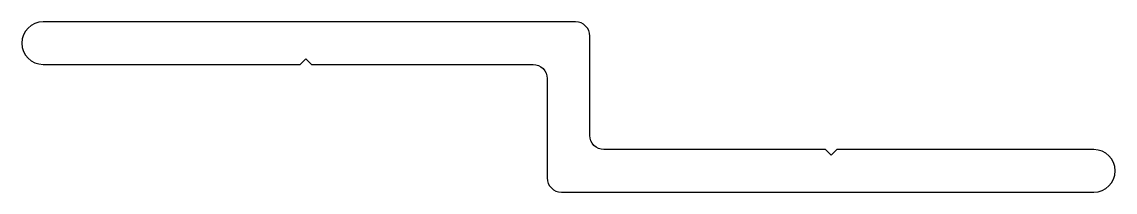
# Model space of a CAD drawing. Extents: x 729.9 to 806.9, y 695.2 to 707.2.
import ezdxf

# ---------------------------------------------------------------- set-up
doc = ezdxf.new("R2010")
doc.units = 0
doc.layers.get('0').update_dxf_attribs({"linetype": 'CONTINUOUS'})

msp = doc.modelspace()

# ---------------------------------------------------------------- linework, layer by layer
at = {"color": 7, "linetype": 'CONTINUOUS'}
msp.add_lwpolyline([(787.347, 698.239), (786.947, 697.839), (786.547, 698.239), (770.947, 698.239, -0.414214), (769.947, 699.239), (769.947, 706.239, 0.414214), (768.947, 707.239), (731.447, 707.239, 1), (731.447, 704.239), (749.547, 704.239), (749.947, 704.639), (750.347, 704.239), (765.947, 704.239, -0.414214), (766.947, 703.239), (766.947, 696.239, 0.414214), (767.947, 695.239), (805.447, 695.239, 1), (805.447, 698.239)], format="xyb", close=True, dxfattribs=at)

doc.saveas('drawing.dxf')
